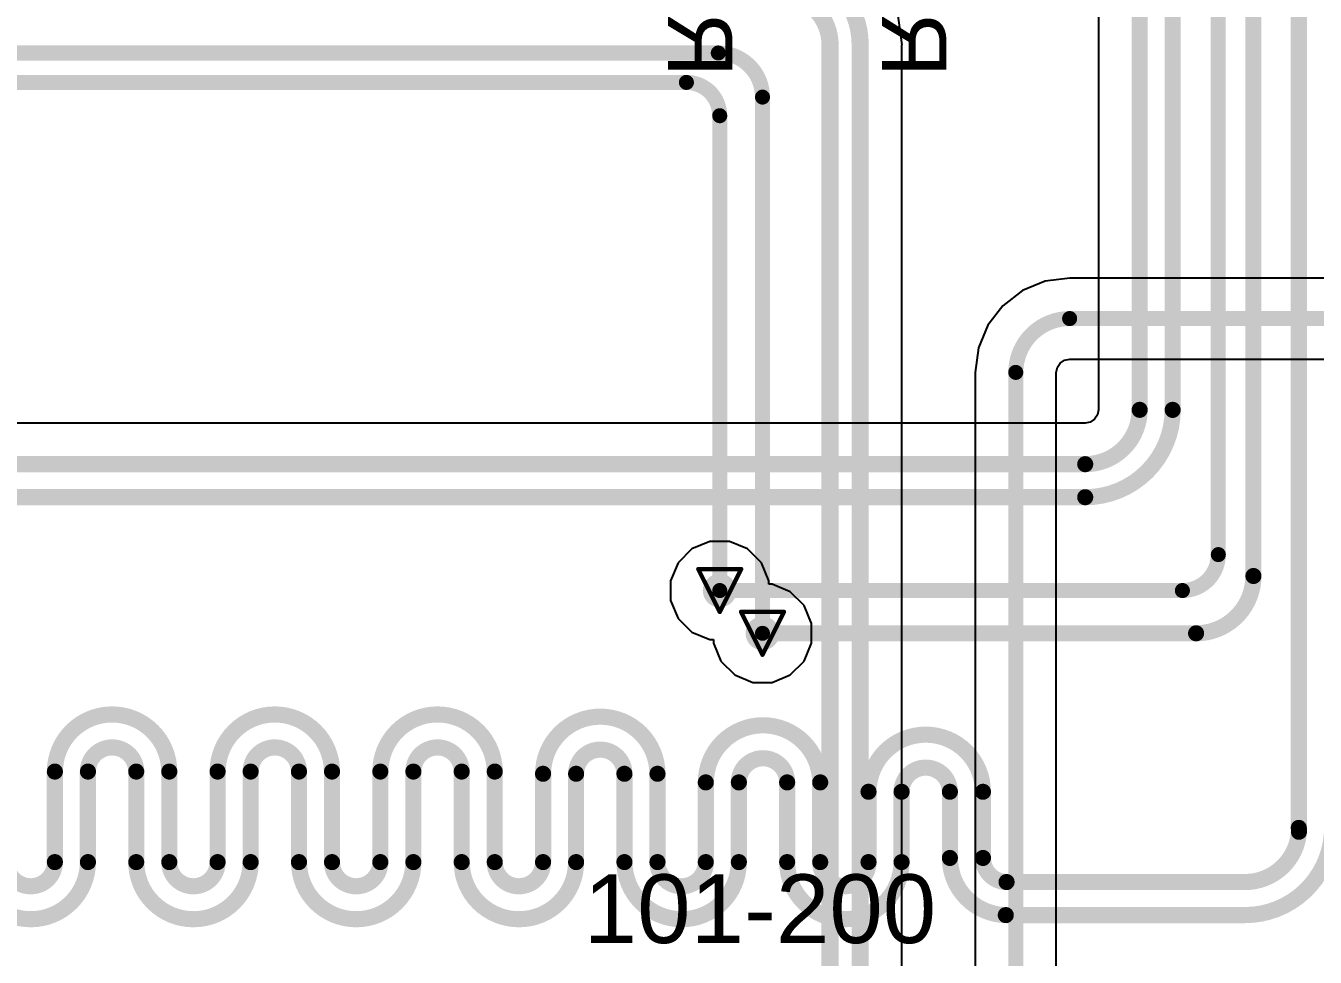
# Model space of a CAD drawing. Header units: inches. Extents: x -5 to 234, y -4 to 104.
# Drawn here: x 61.01 to 76.26, y 2.6 to 13.62 of the extents above; entities that cross this region are included whole.
import ezdxf

# ---------------------------------------------------------------- set-up
doc = ezdxf.new("R2010")
doc.units = ezdxf.units.IN
for name, color, linetype in [('Bottom Layer', 5, 'Continuous'), ('Bottom Overlay', 54, 'Continuous'), ('Drill Drawing', 1, 'Continuous'), ('GND', 16, 'Continuous'), ('POWER', 76, 'Continuous'), ('Top Layer', 1, 'Continuous'), ('Top Overlay', 2, 'Continuous'), ('Via Holes', 16, 'Continuous')]:
    doc.layers.add(name, color=color, linetype=linetype)
doc.styles.add('Arial', font='', dxfattribs={"height": 0.2})
doc.styles.get('Arial').set_extended_font_data('Arial')

msp = doc.modelspace()

# ---------------------------------------------------------------- hatches: boundary and pattern name
at = {"layer": 'Bottom Layer'}
h = msp.add_hatch(color=5, dxfattribs=at)
edge = h.paths.add_edge_path()
edge.add_arc((69.217, 6.942), 0.2, 0, 360)
h = msp.add_hatch(color=5, dxfattribs=at)
edge = h.paths.add_edge_path()
edge.add_arc((69.723, 6.436), 0.2, 0, 360)
at = {"layer": 'GND'}
h = msp.add_hatch(color=16, dxfattribs=at)
edge = h.paths.add_edge_path()
edge.add_arc((69.217, 6.942), 0.2, 0, 360)
h = msp.add_hatch(color=16, dxfattribs=at)
edge = h.paths.add_edge_path()
edge.add_arc((69.723, 6.436), 0.2, 0, 360)
at = {"layer": 'POWER'}
h = msp.add_hatch(color=76, dxfattribs=at)
edge = h.paths.add_edge_path()
edge.add_arc((69.217, 6.942), 0.2, 0, 360)
h = msp.add_hatch(color=76, dxfattribs=at)
edge = h.paths.add_edge_path()
edge.add_arc((69.723, 6.436), 0.2, 0, 360)
at = {"layer": 'Top Layer'}
h = msp.add_hatch(color=1, dxfattribs=at)
edge = h.paths.add_edge_path()
edge.add_arc((69.217, 6.942), 0.2, 0, 360)
h = msp.add_hatch(color=1, dxfattribs=at)
edge = h.paths.add_edge_path()
edge.add_arc((69.723, 6.436), 0.2, 0, 360)
at = {"layer": 'Via Holes'}
h = msp.add_hatch(color=7, dxfattribs=at)
edge = h.paths.add_edge_path()
edge.add_arc((69.217, 6.942), 0.1, 0, 360)
h = msp.add_hatch(color=7, dxfattribs=at)
edge = h.paths.add_edge_path()
edge.add_arc((69.723, 6.436), 0.1, 0, 360)

# ---------------------------------------------------------------- linework, layer by layer
at = {"layer": 'Bottom Layer'}
for p, q in [((73.697, 19.489), (73.697, 9.08)), ((73.684, 9.02), (73.65, 8.969)), ((73.696, 9.08), (73.684, 9.02)), ((73.697, 9.08), (73.696, 9.08)), ((73.697, 9.08), (73.697, 9.08)), ((73.539, 8.922), (54.688, 8.922)), ((73.599, 8.935), (73.539, 8.923)), ((73.539, 8.923), (73.539, 8.922)), ((73.65, 8.969), (73.599, 8.935))]:
    msp.add_line(p, q, dxfattribs=at)
for points in [[(74.182, 9.08, 0.191, 0.191, 0), (74.182, 19.663, 0.191, 0.191, 0)], [(74.573, 9.08, 0.191, 0.191, 0), (74.573, 19.641, 0.191, 0.191, 0)], [(75.112, 7.367, 0.178, 0.178, 0), (75.112, 18.243, 0.178, 0.178, 0)], [(75.527, 7.114, 0.191, 0.191, 0), (75.527, 18.085, 0.191, 0.191, 0)], [(76.064, 4.134, 0.191, 0.191, 0), (76.064, 15.715, 0.191, 0.191, 0)], [(74.182, 9.08, 0.191, 0.191, -0.414214), (73.539, 8.437, 0.191, 0.191, 0)], [(74.573, 9.079, 0.191, 0.191, -0.413709), (73.539, 8.046, 0.191, 0.191, 0)], [(74.573, 9.08, 0.191, 0.191, -0.001142), (74.573, 9.079, 0.191, 0.191, 0)], [(54.688, 8.437, 0.191, 0.191, 0), (73.539, 8.437, 0.191, 0.191, 0)], [(54.688, 8.046, 0.191, 0.191, 0), (73.539, 8.046, 0.191, 0.191, 0)], [(75.112, 7.367, 0.178, 0.178, -0.414214), (74.688, 6.942, 0.178, 0.178, 0)], [(75.527, 7.114, 0.191, 0.191, -0.414214), (74.85, 6.436, 0.191, 0.191, 0)], [(69.217, 6.942, 0.178, 0.178, 0), (74.688, 6.942, 0.178, 0.178, 0)], [(69.723, 6.436, 0.191, 0.191, 0), (74.85, 6.436, 0.191, 0.191, 0)], [(61.357, 4.8, 0.191, 0.191, -1), (62.709, 4.8, 0.191, 0.191, 0)], [(63.281, 4.8, 0.191, 0.191, -1), (64.633, 4.8, 0.191, 0.191, 0)], [(65.205, 4.8, 0.191, 0.191, -1), (66.557, 4.8, 0.191, 0.191, 0)], [(67.129, 4.774, 0.191, 0.191, -1), (68.481, 4.774, 0.191, 0.191, 0)], [(69.053, 4.672, 0.191, 0.191, -1), (70.405, 4.672, 0.191, 0.191, 0)], [(70.977, 4.561, 0.191, 0.191, -1), (72.329, 4.561, 0.191, 0.191, 0)], [(61.747, 4.8, 0.191, 0.191, -1), (62.319, 4.8, 0.191, 0.191, 0)], [(63.671, 4.8, 0.191, 0.191, -1), (64.243, 4.8, 0.191, 0.191, 0)], [(65.595, 4.8, 0.191, 0.191, -1), (66.167, 4.8, 0.191, 0.191, 0)], [(67.519, 4.774, 0.191, 0.191, -1), (68.091, 4.774, 0.191, 0.191, 0)], [(69.443, 4.672, 0.191, 0.191, -1), (70.015, 4.672, 0.191, 0.191, 0)], [(61.357, 3.729, 0.191, 0.191, 0), (61.357, 4.8, 0.191, 0.191, 0)], [(61.747, 3.729, 0.191, 0.191, 0), (61.747, 4.8, 0.191, 0.191, 0)], [(62.319, 3.729, 0.191, 0.191, 0), (62.319, 4.8, 0.191, 0.191, 0)], [(62.709, 3.729, 0.191, 0.191, 0), (62.709, 4.8, 0.191, 0.191, 0)], [(63.281, 3.729, 0.191, 0.191, 0), (63.281, 4.8, 0.191, 0.191, 0)], [(63.671, 3.729, 0.191, 0.191, 0), (63.671, 4.8, 0.191, 0.191, 0)], [(64.243, 3.729, 0.191, 0.191, 0), (64.243, 4.8, 0.191, 0.191, 0)], [(64.633, 3.729, 0.191, 0.191, 0), (64.633, 4.8, 0.191, 0.191, 0)], [(65.205, 3.729, 0.191, 0.191, 0), (65.205, 4.8, 0.191, 0.191, 0)], [(65.595, 3.729, 0.191, 0.191, 0), (65.595, 4.8, 0.191, 0.191, 0)], [(66.167, 3.729, 0.191, 0.191, 0), (66.167, 4.8, 0.191, 0.191, 0)], [(66.557, 3.729, 0.191, 0.191, 0), (66.557, 4.8, 0.191, 0.191, 0)], [(71.367, 4.561, 0.191, 0.191, -1), (71.939, 4.561, 0.191, 0.191, 0)], [(67.129, 3.729, 0.191, 0.191, 0), (67.129, 4.774, 0.191, 0.191, 0)], [(67.519, 3.729, 0.191, 0.191, 0), (67.519, 4.774, 0.191, 0.191, 0)], [(68.091, 3.729, 0.191, 0.191, 0), (68.091, 4.774, 0.191, 0.191, 0)], [(68.481, 3.729, 0.191, 0.191, 0), (68.481, 4.774, 0.191, 0.191, 0)], [(69.053, 3.729, 0.191, 0.191, 0), (69.053, 4.672, 0.191, 0.191, 0)], [(69.443, 3.729, 0.191, 0.191, 0), (69.443, 4.672, 0.191, 0.191, 0)], [(70.015, 3.729, 0.191, 0.191, 0), (70.015, 4.672, 0.191, 0.191, 0)], [(70.405, 3.729, 0.191, 0.191, 0), (70.405, 4.672, 0.191, 0.191, 0)], [(70.977, 3.729, 0.191, 0.191, 0), (70.977, 4.561, 0.191, 0.191, 0)], [(71.367, 3.729, 0.191, 0.191, 0), (71.367, 4.561, 0.191, 0.191, 0)], [(71.939, 3.778, 0.191, 0.191, 0), (71.939, 4.561, 0.191, 0.191, 0)], [(72.329, 3.778, 0.191, 0.191, 0), (72.329, 4.561, 0.191, 0.191, 0)], [(76.066, 4.088, 0.191, 0.191, -0.393331), (75.426, 3.493, 0.191, 0.191, 0)], [(76.455, 4.06, 0.191, 0.191, -0.393331), (75.426, 3.102, 0.191, 0.191, 0)], [(76.064, 4.134, 0.191, 0.191, 0), (76.065, 4.124, 0.191, 0.191, 0)], [(76.065, 4.124, 0.191, 0.191, -0.045581), (76.066, 4.089, 0.191, 0.191, 0)], [(76.066, 4.088, 0.191, 0.191, 0), (76.066, 4.089, 0.191, 0.191, 0)], [(61.747, 3.729, 0.191, 0.191, -1), (60.395, 3.729, 0.191, 0.191, 0)], [(61.357, 3.729, 0.191, 0.191, -1), (60.785, 3.729, 0.191, 0.191, 0)], [(63.671, 3.729, 0.191, 0.191, -1), (62.319, 3.729, 0.191, 0.191, 0)], [(63.281, 3.729, 0.191, 0.191, -1), (62.709, 3.729, 0.191, 0.191, 0)], [(65.595, 3.729, 0.191, 0.191, -1), (64.243, 3.729, 0.191, 0.191, 0)], [(65.205, 3.729, 0.191, 0.191, -1), (64.633, 3.729, 0.191, 0.191, 0)], [(67.519, 3.729, 0.191, 0.191, -1), (66.167, 3.729, 0.191, 0.191, 0)], [(67.129, 3.729, 0.191, 0.191, -1), (66.557, 3.729, 0.191, 0.191, 0)], [(69.443, 3.729, 0.191, 0.191, -1), (68.091, 3.729, 0.191, 0.191, 0)], [(69.053, 3.729, 0.191, 0.191, -1), (68.481, 3.729, 0.191, 0.191, 0)], [(71.367, 3.729, 0.191, 0.191, -1), (70.015, 3.729, 0.191, 0.191, 0)], [(70.977, 3.729, 0.191, 0.191, -1), (70.405, 3.729, 0.191, 0.191, 0)], [(72.6, 3.102, 0.191, 0.191, -0.407707), (71.939, 3.778, 0.191, 0.191, 0)], [(72.598, 3.493, 0.191, 0.191, -0.396938), (72.329, 3.778, 0.191, 0.191, 0)], [(72.608, 3.493, 0.191, 0.191, -0.013545), (72.598, 3.493, 0.191, 0.191, 0)], [(72.608, 3.493, 0.191, 0.191, 0), (75.426, 3.493, 0.191, 0.191, 0)], [(72.6, 3.102, 0.191, 0.191, 0), (75.426, 3.102, 0.191, 0.191, 0)]]:
    msp.add_lwpolyline(points, format="xyseb", dxfattribs=at)
for points in [[(74.135, 9.08, 0.0952, 0.0952, 1), (74.23, 9.08, 0.0952, 0.0952, 1)], [(74.135, 9.08, 0.0952, 0.0952, 1), (74.23, 9.08, 0.0952, 0.0952, 1)], [(74.525, 9.08, 0.0952, 0.0952, 1), (74.62, 9.08, 0.0952, 0.0952, 1)], [(74.525, 9.08, 0.0952, 0.0952, 1), (74.62, 9.08, 0.0952, 0.0952, 1)], [(74.525, 9.079, 0.0952, 0.0952, 1), (74.62, 9.079, 0.0952, 0.0952, 1)], [(74.525, 9.079, 0.0952, 0.0952, 1), (74.62, 9.079, 0.0952, 0.0952, 1)], [(73.491, 8.437, 0.0952, 0.0952, 1), (73.586, 8.437, 0.0952, 0.0952, 1)], [(73.491, 8.437, 0.0952, 0.0952, 1), (73.586, 8.437, 0.0952, 0.0952, 1)], [(73.491, 8.046, 0.0952, 0.0952, 1), (73.586, 8.046, 0.0952, 0.0952, 1)], [(73.491, 8.046, 0.0952, 0.0952, 1), (73.586, 8.046, 0.0952, 0.0952, 1)], [(75.068, 7.367, 0.0889, 0.0889, 1), (75.157, 7.367, 0.0889, 0.0889, 1)], [(75.068, 7.367, 0.0889, 0.0889, 1), (75.157, 7.367, 0.0889, 0.0889, 1)], [(75.48, 7.114, 0.0952, 0.0952, 1), (75.575, 7.114, 0.0952, 0.0952, 1)], [(75.48, 7.114, 0.0952, 0.0952, 1), (75.575, 7.114, 0.0952, 0.0952, 1)], [(69.173, 6.942, 0.0889, 0.0889, 1), (69.262, 6.942, 0.0889, 0.0889, 1)], [(74.643, 6.942, 0.0889, 0.0889, 1), (74.732, 6.942, 0.0889, 0.0889, 1)], [(74.643, 6.942, 0.0889, 0.0889, 1), (74.732, 6.942, 0.0889, 0.0889, 1)], [(69.675, 6.436, 0.0952, 0.0952, 1), (69.771, 6.436, 0.0952, 0.0952, 1)], [(74.802, 6.436, 0.0952, 0.0952, 1), (74.897, 6.436, 0.0952, 0.0952, 1)], [(74.802, 6.436, 0.0952, 0.0952, 1), (74.897, 6.436, 0.0952, 0.0952, 1)], [(61.309, 4.8, 0.0952, 0.0952, 1), (61.404, 4.8, 0.0952, 0.0952, 1)], [(61.309, 4.8, 0.0952, 0.0952, 1), (61.404, 4.8, 0.0952, 0.0952, 1)], [(61.7, 4.8, 0.0952, 0.0952, 1), (61.795, 4.8, 0.0952, 0.0952, 1)], [(61.7, 4.8, 0.0952, 0.0952, 1), (61.795, 4.8, 0.0952, 0.0952, 1)], [(62.271, 4.8, 0.0952, 0.0952, 1), (62.366, 4.8, 0.0952, 0.0952, 1)], [(62.271, 4.8, 0.0952, 0.0952, 1), (62.366, 4.8, 0.0952, 0.0952, 1)], [(62.662, 4.8, 0.0952, 0.0952, 1), (62.757, 4.8, 0.0952, 0.0952, 1)], [(62.662, 4.8, 0.0952, 0.0952, 1), (62.757, 4.8, 0.0952, 0.0952, 1)], [(63.233, 4.8, 0.0952, 0.0952, 1), (63.328, 4.8, 0.0952, 0.0952, 1)], [(63.233, 4.8, 0.0952, 0.0952, 1), (63.328, 4.8, 0.0952, 0.0952, 1)], [(63.624, 4.8, 0.0952, 0.0952, 1), (63.719, 4.8, 0.0952, 0.0952, 1)], [(63.624, 4.8, 0.0952, 0.0952, 1), (63.719, 4.8, 0.0952, 0.0952, 1)], [(64.195, 4.8, 0.0952, 0.0952, 1), (64.29, 4.8, 0.0952, 0.0952, 1)], [(64.195, 4.8, 0.0952, 0.0952, 1), (64.29, 4.8, 0.0952, 0.0952, 1)], [(64.586, 4.8, 0.0952, 0.0952, 1), (64.681, 4.8, 0.0952, 0.0952, 1)], [(64.586, 4.8, 0.0952, 0.0952, 1), (64.681, 4.8, 0.0952, 0.0952, 1)], [(65.157, 4.8, 0.0952, 0.0952, 1), (65.252, 4.8, 0.0952, 0.0952, 1)], [(65.157, 4.8, 0.0952, 0.0952, 1), (65.252, 4.8, 0.0952, 0.0952, 1)], [(65.548, 4.8, 0.0952, 0.0952, 1), (65.643, 4.8, 0.0952, 0.0952, 1)], [(65.548, 4.8, 0.0952, 0.0952, 1), (65.643, 4.8, 0.0952, 0.0952, 1)], [(66.119, 4.8, 0.0952, 0.0952, 1), (66.214, 4.8, 0.0952, 0.0952, 1)], [(66.119, 4.8, 0.0952, 0.0952, 1), (66.214, 4.8, 0.0952, 0.0952, 1)], [(66.51, 4.8, 0.0952, 0.0952, 1), (66.605, 4.8, 0.0952, 0.0952, 1)], [(66.51, 4.8, 0.0952, 0.0952, 1), (66.605, 4.8, 0.0952, 0.0952, 1)], [(67.081, 4.774, 0.0952, 0.0952, 1), (67.176, 4.774, 0.0952, 0.0952, 1)], [(67.081, 4.774, 0.0952, 0.0952, 1), (67.176, 4.774, 0.0952, 0.0952, 1)], [(67.472, 4.774, 0.0952, 0.0952, 1), (67.567, 4.774, 0.0952, 0.0952, 1)], [(67.472, 4.774, 0.0952, 0.0952, 1), (67.567, 4.774, 0.0952, 0.0952, 1)], [(68.043, 4.774, 0.0952, 0.0952, 1), (68.138, 4.774, 0.0952, 0.0952, 1)], [(68.043, 4.774, 0.0952, 0.0952, 1), (68.138, 4.774, 0.0952, 0.0952, 1)], [(68.434, 4.774, 0.0952, 0.0952, 1), (68.529, 4.774, 0.0952, 0.0952, 1)], [(68.434, 4.774, 0.0952, 0.0952, 1), (68.529, 4.774, 0.0952, 0.0952, 1)], [(69.005, 4.672, 0.0952, 0.0952, 1), (69.1, 4.672, 0.0952, 0.0952, 1)], [(69.005, 4.672, 0.0952, 0.0952, 1), (69.1, 4.672, 0.0952, 0.0952, 1)], [(69.396, 4.672, 0.0952, 0.0952, 1), (69.491, 4.672, 0.0952, 0.0952, 1)], [(69.396, 4.672, 0.0952, 0.0952, 1), (69.491, 4.672, 0.0952, 0.0952, 1)], [(69.967, 4.672, 0.0952, 0.0952, 1), (70.062, 4.672, 0.0952, 0.0952, 1)], [(69.967, 4.672, 0.0952, 0.0952, 1), (70.062, 4.672, 0.0952, 0.0952, 1)], [(70.358, 4.672, 0.0952, 0.0952, 1), (70.453, 4.672, 0.0952, 0.0952, 1)], [(70.358, 4.672, 0.0952, 0.0952, 1), (70.453, 4.672, 0.0952, 0.0952, 1)], [(70.929, 4.561, 0.0952, 0.0952, 1), (71.024, 4.561, 0.0952, 0.0952, 1)], [(70.929, 4.561, 0.0952, 0.0952, 1), (71.024, 4.561, 0.0952, 0.0952, 1)], [(71.32, 4.561, 0.0952, 0.0952, 1), (71.415, 4.561, 0.0952, 0.0952, 1)], [(71.32, 4.561, 0.0952, 0.0952, 1), (71.415, 4.561, 0.0952, 0.0952, 1)], [(71.891, 4.561, 0.0952, 0.0952, 1), (71.986, 4.561, 0.0952, 0.0952, 1)], [(71.891, 4.561, 0.0952, 0.0952, 1), (71.986, 4.561, 0.0952, 0.0952, 1)], [(72.282, 4.561, 0.0952, 0.0952, 1), (72.377, 4.561, 0.0952, 0.0952, 1)], [(72.282, 4.561, 0.0952, 0.0952, 1), (72.377, 4.561, 0.0952, 0.0952, 1)], [(76.016, 4.134, 0.0952, 0.0952, 1), (76.111, 4.134, 0.0952, 0.0952, 1)], [(76.016, 4.134, 0.0952, 0.0952, 1), (76.111, 4.134, 0.0952, 0.0952, 1)], [(76.017, 4.124, 0.0952, 0.0952, 1), (76.112, 4.124, 0.0952, 0.0952, 1)], [(76.017, 4.124, 0.0952, 0.0952, 1), (76.112, 4.124, 0.0952, 0.0952, 1)], [(76.018, 4.089, 0.0952, 0.0952, 1), (76.113, 4.089, 0.0952, 0.0952, 1)], [(76.018, 4.089, 0.0952, 0.0952, 1), (76.113, 4.089, 0.0952, 0.0952, 1)], [(76.018, 4.088, 0.0952, 0.0952, 1), (76.113, 4.088, 0.0952, 0.0952, 1)], [(76.018, 4.088, 0.0952, 0.0952, 1), (76.113, 4.088, 0.0952, 0.0952, 1)], [(61.309, 3.729, 0.0952, 0.0952, 1), (61.404, 3.729, 0.0952, 0.0952, 1)], [(61.309, 3.729, 0.0952, 0.0952, 1), (61.404, 3.729, 0.0952, 0.0952, 1)], [(61.7, 3.729, 0.0952, 0.0952, 1), (61.795, 3.729, 0.0952, 0.0952, 1)], [(61.7, 3.729, 0.0952, 0.0952, 1), (61.795, 3.729, 0.0952, 0.0952, 1)], [(62.271, 3.729, 0.0952, 0.0952, 1), (62.366, 3.729, 0.0952, 0.0952, 1)], [(62.271, 3.729, 0.0952, 0.0952, 1), (62.366, 3.729, 0.0952, 0.0952, 1)], [(62.662, 3.729, 0.0952, 0.0952, 1), (62.757, 3.729, 0.0952, 0.0952, 1)], [(62.662, 3.729, 0.0952, 0.0952, 1), (62.757, 3.729, 0.0952, 0.0952, 1)], [(63.233, 3.729, 0.0952, 0.0952, 1), (63.328, 3.729, 0.0952, 0.0952, 1)], [(63.233, 3.729, 0.0952, 0.0952, 1), (63.328, 3.729, 0.0952, 0.0952, 1)], [(63.624, 3.729, 0.0952, 0.0952, 1), (63.719, 3.729, 0.0952, 0.0952, 1)], [(63.624, 3.729, 0.0952, 0.0952, 1), (63.719, 3.729, 0.0952, 0.0952, 1)], [(64.195, 3.729, 0.0952, 0.0952, 1), (64.29, 3.729, 0.0952, 0.0952, 1)], [(64.195, 3.729, 0.0952, 0.0952, 1), (64.29, 3.729, 0.0952, 0.0952, 1)], [(64.586, 3.729, 0.0952, 0.0952, 1), (64.681, 3.729, 0.0952, 0.0952, 1)], [(64.586, 3.729, 0.0952, 0.0952, 1), (64.681, 3.729, 0.0952, 0.0952, 1)], [(65.157, 3.729, 0.0952, 0.0952, 1), (65.252, 3.729, 0.0952, 0.0952, 1)], [(65.157, 3.729, 0.0952, 0.0952, 1), (65.252, 3.729, 0.0952, 0.0952, 1)], [(65.548, 3.729, 0.0952, 0.0952, 1), (65.643, 3.729, 0.0952, 0.0952, 1)], [(65.548, 3.729, 0.0952, 0.0952, 1), (65.643, 3.729, 0.0952, 0.0952, 1)], [(66.119, 3.729, 0.0952, 0.0952, 1), (66.214, 3.729, 0.0952, 0.0952, 1)], [(66.119, 3.729, 0.0952, 0.0952, 1), (66.214, 3.729, 0.0952, 0.0952, 1)], [(66.51, 3.729, 0.0952, 0.0952, 1), (66.605, 3.729, 0.0952, 0.0952, 1)], [(66.51, 3.729, 0.0952, 0.0952, 1), (66.605, 3.729, 0.0952, 0.0952, 1)], [(67.081, 3.729, 0.0952, 0.0952, 1), (67.176, 3.729, 0.0952, 0.0952, 1)], [(67.081, 3.729, 0.0952, 0.0952, 1), (67.176, 3.729, 0.0952, 0.0952, 1)], [(67.472, 3.729, 0.0952, 0.0952, 1), (67.567, 3.729, 0.0952, 0.0952, 1)], [(67.472, 3.729, 0.0952, 0.0952, 1), (67.567, 3.729, 0.0952, 0.0952, 1)], [(68.043, 3.729, 0.0952, 0.0952, 1), (68.138, 3.729, 0.0952, 0.0952, 1)], [(68.043, 3.729, 0.0952, 0.0952, 1), (68.138, 3.729, 0.0952, 0.0952, 1)], [(68.434, 3.729, 0.0952, 0.0952, 1), (68.529, 3.729, 0.0952, 0.0952, 1)], [(68.434, 3.729, 0.0952, 0.0952, 1), (68.529, 3.729, 0.0952, 0.0952, 1)], [(69.005, 3.729, 0.0952, 0.0952, 1), (69.1, 3.729, 0.0952, 0.0952, 1)], [(69.005, 3.729, 0.0952, 0.0952, 1), (69.1, 3.729, 0.0952, 0.0952, 1)], [(69.396, 3.729, 0.0952, 0.0952, 1), (69.491, 3.729, 0.0952, 0.0952, 1)], [(69.396, 3.729, 0.0952, 0.0952, 1), (69.491, 3.729, 0.0952, 0.0952, 1)], [(69.967, 3.729, 0.0952, 0.0952, 1), (70.062, 3.729, 0.0952, 0.0952, 1)], [(69.967, 3.729, 0.0952, 0.0952, 1), (70.062, 3.729, 0.0952, 0.0952, 1)], [(70.358, 3.729, 0.0952, 0.0952, 1), (70.453, 3.729, 0.0952, 0.0952, 1)], [(70.358, 3.729, 0.0952, 0.0952, 1), (70.453, 3.729, 0.0952, 0.0952, 1)], [(70.929, 3.729, 0.0952, 0.0952, 1), (71.024, 3.729, 0.0952, 0.0952, 1)], [(70.929, 3.729, 0.0952, 0.0952, 1), (71.024, 3.729, 0.0952, 0.0952, 1)], [(71.32, 3.729, 0.0952, 0.0952, 1), (71.415, 3.729, 0.0952, 0.0952, 1)], [(71.32, 3.729, 0.0952, 0.0952, 1), (71.415, 3.729, 0.0952, 0.0952, 1)], [(71.891, 3.778, 0.0952, 0.0952, 1), (71.986, 3.778, 0.0952, 0.0952, 1)], [(71.891, 3.778, 0.0952, 0.0952, 1), (71.986, 3.778, 0.0952, 0.0952, 1)], [(72.282, 3.778, 0.0952, 0.0952, 1), (72.377, 3.778, 0.0952, 0.0952, 1)], [(72.282, 3.778, 0.0952, 0.0952, 1), (72.377, 3.778, 0.0952, 0.0952, 1)], [(72.55, 3.493, 0.0952, 0.0952, 1), (72.646, 3.493, 0.0952, 0.0952, 1)], [(72.55, 3.493, 0.0952, 0.0952, 1), (72.646, 3.493, 0.0952, 0.0952, 1)], [(72.561, 3.493, 0.0952, 0.0952, 1), (72.656, 3.493, 0.0952, 0.0952, 1)], [(72.561, 3.493, 0.0952, 0.0952, 1), (72.656, 3.493, 0.0952, 0.0952, 1)], [(75.378, 3.493, 0.0952, 0.0952, 1), (75.474, 3.493, 0.0952, 0.0952, 1)], [(75.378, 3.493, 0.0952, 0.0952, 1), (75.474, 3.493, 0.0952, 0.0952, 1)], [(72.552, 3.102, 0.0952, 0.0952, 1), (72.647, 3.102, 0.0952, 0.0952, 1)], [(72.552, 3.102, 0.0952, 0.0952, 1), (72.647, 3.102, 0.0952, 0.0952, 1)], [(75.378, 3.102, 0.0952, 0.0952, 1), (75.474, 3.102, 0.0952, 0.0952, 1)], [(75.378, 3.102, 0.0952, 0.0952, 1), (75.474, 3.102, 0.0952, 0.0952, 1)]]:
    msp.add_lwpolyline(points, format="xyseb", close=True, dxfattribs=at)
at = {"layer": 'Drill Drawing'}
for points in [[(68.963, 7.196, 0.0508, 0.0508, 0), (69.471, 7.196, 0.0508, 0.0508, 0)], [(68.963, 7.196, 0.0508, 0.0508, 0), (69.217, 6.688, 0.0508, 0.0508, 0)], [(69.217, 6.688, 0.0508, 0.0508, 0), (69.471, 7.196, 0.0508, 0.0508, 0)], [(69.469, 6.69, 0.0508, 0.0508, 0), (69.977, 6.69, 0.0508, 0.0508, 0)], [(69.469, 6.69, 0.0508, 0.0508, 0), (69.723, 6.182, 0.0508, 0.0508, 0)], [(69.723, 6.182, 0.0508, 0.0508, 0), (69.977, 6.69, 0.0508, 0.0508, 0)]]:
    msp.add_lwpolyline(points, format="xyseb", dxfattribs=at)
for points in [[(68.951, 7.196, 0.0254, 0.0254, 1), (68.976, 7.196, 0.0254, 0.0254, 1)], [(68.951, 7.196, 0.0254, 0.0254, 1), (68.976, 7.196, 0.0254, 0.0254, 1)], [(69.459, 7.196, 0.0254, 0.0254, 1), (69.484, 7.196, 0.0254, 0.0254, 1)], [(69.459, 7.196, 0.0254, 0.0254, 1), (69.484, 7.196, 0.0254, 0.0254, 1)], [(69.205, 6.688, 0.0254, 0.0254, 1), (69.23, 6.688, 0.0254, 0.0254, 1)], [(69.205, 6.688, 0.0254, 0.0254, 1), (69.23, 6.688, 0.0254, 0.0254, 1)], [(69.456, 6.69, 0.0254, 0.0254, 1), (69.482, 6.69, 0.0254, 0.0254, 1)], [(69.456, 6.69, 0.0254, 0.0254, 1), (69.482, 6.69, 0.0254, 0.0254, 1)], [(69.964, 6.69, 0.0254, 0.0254, 1), (69.99, 6.69, 0.0254, 0.0254, 1)], [(69.964, 6.69, 0.0254, 0.0254, 1), (69.99, 6.69, 0.0254, 0.0254, 1)], [(69.71, 6.182, 0.0254, 0.0254, 1), (69.736, 6.182, 0.0254, 0.0254, 1)], [(69.71, 6.182, 0.0254, 0.0254, 1), (69.736, 6.182, 0.0254, 0.0254, 1)]]:
    msp.add_lwpolyline(points, format="xyseb", close=True, dxfattribs=at)
at = {"layer": 'GND'}
for p, q in [((69.102, 7.523), (68.888, 7.435)), ((69.333, 7.523), (69.102, 7.523)), ((69.547, 7.435), (69.333, 7.523)), ((68.888, 7.435), (68.725, 7.271)), ((69.71, 7.271), (69.547, 7.435)), ((68.725, 7.271), (68.636, 7.058)), ((69.798, 7.058), (69.71, 7.271)), ((68.636, 7.058), (68.636, 6.826)), ((69.798, 7.017), (69.798, 7.058)), ((69.839, 7.017), (69.798, 7.017)), ((70.052, 6.928), (69.839, 7.017)), ((70.216, 6.765), (70.052, 6.928)), ((68.636, 6.826), (68.725, 6.613)), ((70.304, 6.551), (70.216, 6.765)), ((68.725, 6.613), (68.888, 6.45)), ((68.888, 6.45), (69.102, 6.361)), ((70.304, 6.32), (70.304, 6.551)), ((69.102, 6.361), (69.142, 6.361)), ((69.142, 6.361), (69.142, 6.32)), ((69.142, 6.32), (69.23, 6.107)), ((70.216, 6.107), (70.304, 6.32)), ((69.23, 6.107), (69.394, 5.943)), ((70.052, 5.943), (70.216, 6.107)), ((69.394, 5.943), (69.607, 5.855)), ((69.607, 5.855), (69.839, 5.855)), ((69.839, 5.855), (70.052, 5.943))]:
    msp.add_line(p, q, dxfattribs=at)
at = {"layer": 'POWER'}
for p, q in [((69.102, 7.523), (68.888, 7.435)), ((69.333, 7.523), (69.102, 7.523)), ((69.547, 7.435), (69.333, 7.523)), ((68.888, 7.435), (68.725, 7.271)), ((69.71, 7.271), (69.547, 7.435)), ((68.725, 7.271), (68.636, 7.058)), ((69.798, 7.058), (69.71, 7.271)), ((68.636, 7.058), (68.636, 6.826)), ((69.798, 7.017), (69.798, 7.058)), ((69.839, 7.017), (69.798, 7.017)), ((70.052, 6.928), (69.839, 7.017)), ((70.216, 6.765), (70.052, 6.928)), ((68.636, 6.826), (68.725, 6.613)), ((70.304, 6.551), (70.216, 6.765)), ((68.725, 6.613), (68.888, 6.45)), ((68.888, 6.45), (69.102, 6.361)), ((70.304, 6.32), (70.304, 6.551)), ((69.102, 6.361), (69.142, 6.361)), ((69.142, 6.361), (69.142, 6.32)), ((69.142, 6.32), (69.23, 6.107)), ((70.216, 6.107), (70.304, 6.32)), ((69.23, 6.107), (69.394, 5.943)), ((70.052, 5.943), (70.216, 6.107)), ((69.394, 5.943), (69.607, 5.855)), ((69.607, 5.855), (69.839, 5.855)), ((69.839, 5.855), (70.052, 5.943))]:
    msp.add_line(p, q, dxfattribs=at)
at = {"layer": 'Top Layer'}
for p, q in [((71.373, 13.398), (71.323, 13.773)), ((71.37, 1.771), (71.37, 13.398)), ((71.37, 13.398), (71.373, 13.398)), ((73.066, 10.601), (72.796, 10.49)), ((73.355, 10.639), (73.066, 10.601)), ((89.065, 10.639), (73.355, 10.639)), ((73.355, 10.639), (73.355, 10.639)), ((72.796, 10.49), (72.565, 10.312)), ((72.565, 10.312), (72.388, 10.081)), ((72.388, 10.081), (72.276, 9.812)), ((72.276, 9.812), (72.238, 9.523)), ((73.209, 9.583), (73.243, 9.634)), ((73.243, 9.634), (73.294, 9.668)), ((73.294, 9.668), (73.355, 9.68)), ((73.355, 9.68), (73.355, 9.681)), ((73.355, 9.681), (89.065, 9.681)), ((72.238, 9.523), (72.238, 9.523)), ((72.238, 9.523), (72.238, 1.724)), ((73.197, 9.523), (73.209, 9.583)), ((73.197, 1.607), (73.197, 9.523)), ((73.197, 9.523), (73.197, 9.523))]:
    msp.add_line(p, q, dxfattribs=at)
for points in [[(69.927, 14.349, 0.203, 0.203, -0.414214), (70.878, 13.398, 0.203, 0.203, 0)], [(69.927, 13.994, 0.203, 0.203, -0.414214), (70.522, 13.398, 0.203, 0.203, 0)], [(70.522, 1.172, 0.203, 0.203, 0), (70.522, 13.398, 0.203, 0.203, 0)], [(70.878, 1.172, 0.203, 0.203, 0), (70.878, 13.398, 0.203, 0.203, 0)], [(48.743, 13.302, 0.178, 0.178, 0), (69.201, 13.302, 0.178, 0.178, 0)], [(69.201, 13.302, 0.178, 0.178, -0.414214), (69.723, 12.78, 0.178, 0.178, 0)], [(48.768, 12.954, 0.178, 0.178, 0), (68.824, 12.954, 0.178, 0.178, 0)], [(68.824, 12.954, 0.178, 0.178, -0.414214), (69.217, 12.56, 0.178, 0.178, 0)], [(69.723, 6.436, 0.178, 0.178, 0), (69.723, 12.78, 0.178, 0.178, 0)], [(69.217, 6.942, 0.178, 0.178, 0), (69.217, 12.56, 0.178, 0.178, 0)], [(72.718, 9.523, 0.178, 0.178, -0.414214), (73.355, 10.16, 0.178, 0.178, 0)], [(73.355, 10.16, 0.178, 0.178, 0), (89.408, 10.16, 0.178, 0.178, 0)], [(72.718, 1.607, 0.178, 0.178, 0), (72.718, 9.523, 0.178, 0.178, 0)]]:
    msp.add_lwpolyline(points, format="xyseb", dxfattribs=at)
for points in [[(70.471, 13.398, 0.102, 0.102, 1), (70.573, 13.398, 0.102, 0.102, 1)], [(70.471, 13.398, 0.102, 0.102, 1), (70.573, 13.398, 0.102, 0.102, 1)], [(70.827, 13.398, 0.102, 0.102, 1), (70.929, 13.398, 0.102, 0.102, 1)], [(70.827, 13.398, 0.102, 0.102, 1), (70.929, 13.398, 0.102, 0.102, 1)], [(69.156, 13.302, 0.0889, 0.0889, 1), (69.245, 13.302, 0.0889, 0.0889, 1)], [(69.156, 13.302, 0.0889, 0.0889, 1), (69.245, 13.302, 0.0889, 0.0889, 1)], [(68.779, 12.954, 0.0889, 0.0889, 1), (68.868, 12.954, 0.0889, 0.0889, 1)], [(68.779, 12.954, 0.0889, 0.0889, 1), (68.868, 12.954, 0.0889, 0.0889, 1)], [(69.679, 12.78, 0.0889, 0.0889, 1), (69.767, 12.78, 0.0889, 0.0889, 1)], [(69.679, 12.78, 0.0889, 0.0889, 1), (69.767, 12.78, 0.0889, 0.0889, 1)], [(69.173, 12.56, 0.0889, 0.0889, 1), (69.262, 12.56, 0.0889, 0.0889, 1)], [(69.173, 12.56, 0.0889, 0.0889, 1), (69.262, 12.56, 0.0889, 0.0889, 1)], [(73.31, 10.16, 0.0889, 0.0889, 1), (73.399, 10.16, 0.0889, 0.0889, 1)], [(73.31, 10.16, 0.0889, 0.0889, 1), (73.399, 10.16, 0.0889, 0.0889, 1)], [(72.673, 9.523, 0.0889, 0.0889, 1), (72.762, 9.523, 0.0889, 0.0889, 1)], [(72.673, 9.523, 0.0889, 0.0889, 1), (72.762, 9.523, 0.0889, 0.0889, 1)], [(69.173, 6.942, 0.0889, 0.0889, 1), (69.262, 6.942, 0.0889, 0.0889, 1)], [(69.679, 6.436, 0.0889, 0.0889, 1), (69.767, 6.436, 0.0889, 0.0889, 1)]]:
    msp.add_lwpolyline(points, format="xyseb", close=True, dxfattribs=at)

# ---------------------------------------------------------------- texts
at = {"layer": 'Bottom Overlay', "style": 'Arial', "text_generation_flag": 2}
for s, p in [('R125', (68.606, 13.019)), ('R124', (71.135, 13.019))]:
    msp.add_text(s, height=0.762, rotation=270, dxfattribs=at).set_placement(p)
at = {"layer": 'Top Overlay', "style": 'Arial'}
msp.add_text('101-200', height=0.8128, dxfattribs=at).set_placement((67.61, 2.771))

doc.saveas('drawing.dxf')
